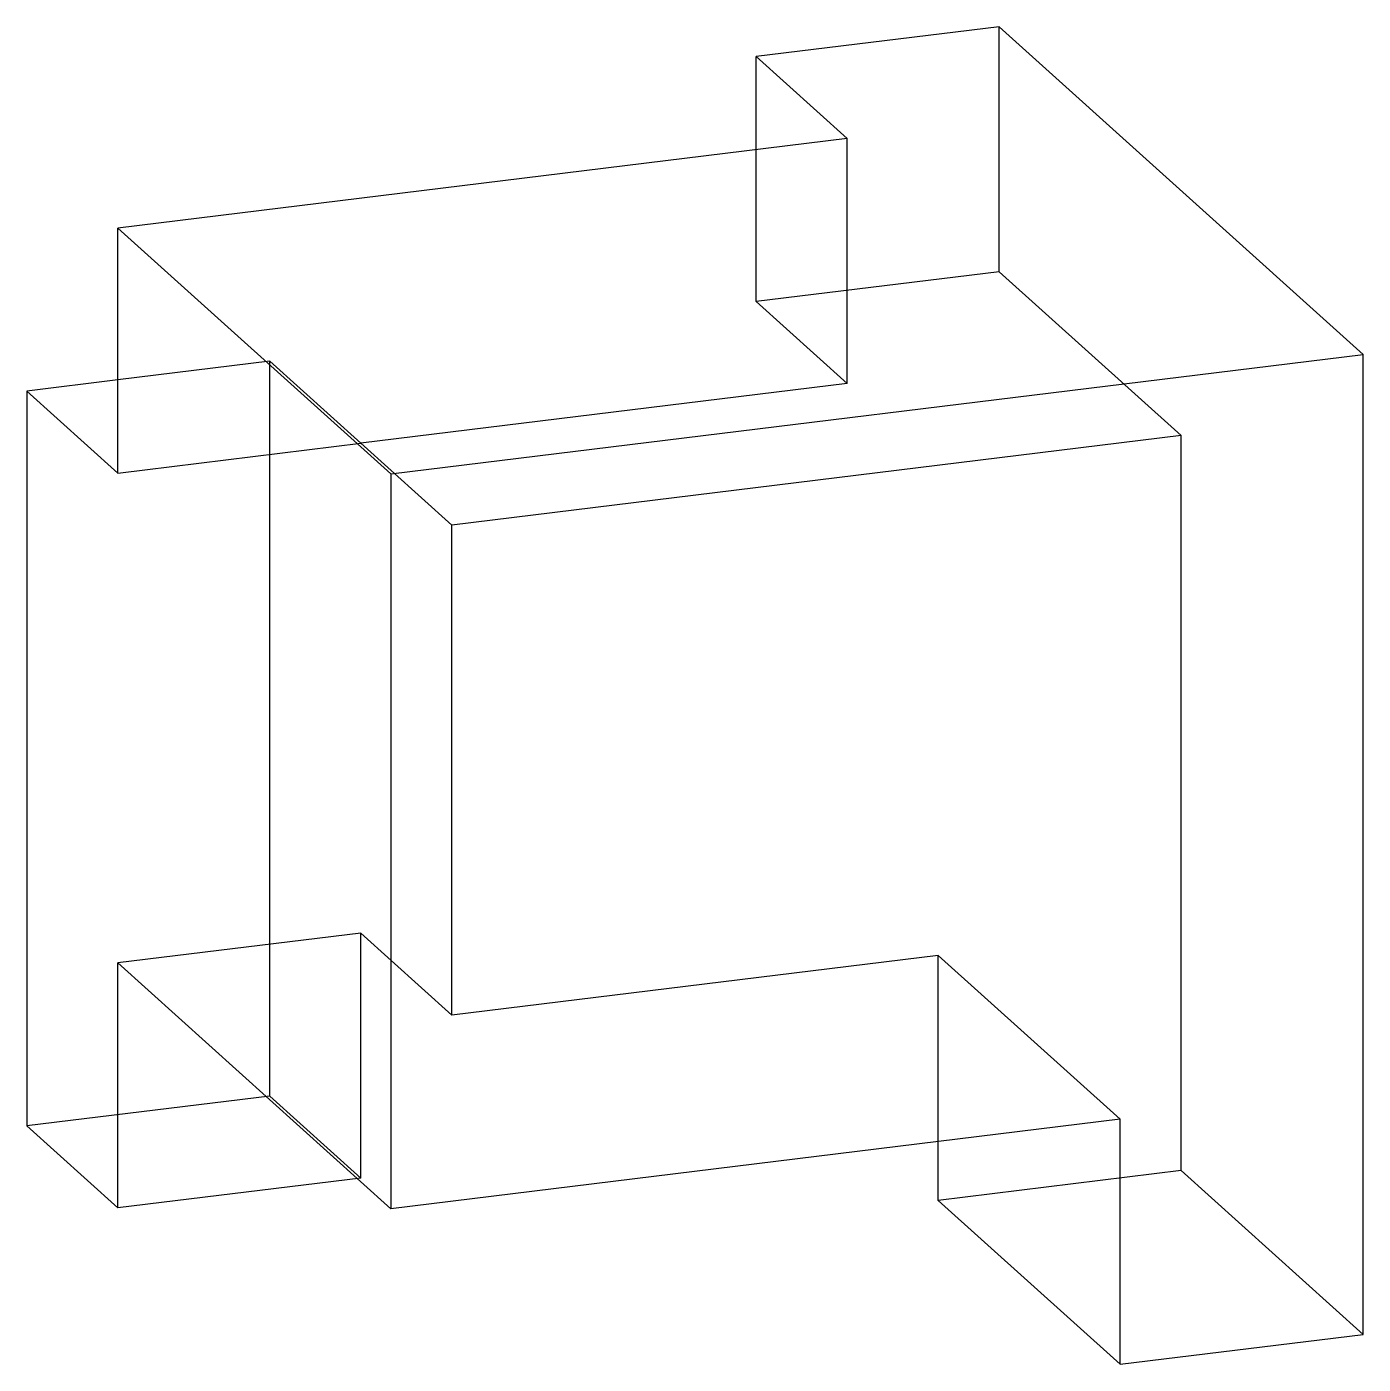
# Model space of a CAD drawing. Extents: x 5.4 to 60, y 3.9 to 58.5.
import ezdxf

# ---------------------------------------------------------------- set-up
doc = ezdxf.new("R2010")
doc.units = 0
for name, color, linetype in [('1', 7, 'CONTINUOUS'), ('RESULTADO', 7, 'CONTINUOUS'), ('TRAZOS', 7, 'CONTINUOUS')]:
    doc.layers.add(name, color=color, linetype=linetype)

msp = doc.modelspace()

# ---------------------------------------------------------------- linework, layer by layer
at = {"layer": '1', "color": 7, "linetype": 'CONTINUOUS'}
for p, q in [((19.0438, 41.5334), (15.3281, 44.879)), ((9.1184, 40.3147), (19.0438, 41.5334))]:
    msp.add_line(p, q, dxfattribs=at)
at = {"layer": 'RESULTADO', "color": 7, "linetype": 'CONTINUOUS'}
for p, q in [((45.1045, 58.5351), (35.179, 57.3164)), ((59.9674, 45.1525), (45.1045, 58.5351)), ((38.8947, 53.9708), (35.179, 57.3164)), ((38.8947, 53.9708), (9.1184, 50.3147)), ((9.1184, 40.3147), (9.1184, 50.3147)), ((9.1184, 50.3147), (20.2655, 40.2777)), ((20.2655, 40.2777), (59.9674, 45.1525)), ((59.9674, 5.1525), (59.9674, 45.1525)), ((9.1184, 44.1166), (5.4026, 43.6603)), ((9.1184, 40.3147), (5.4026, 43.6603)), ((5.4026, 43.6603), (5.4026, 13.6603)), ((20.2655, 40.2777), (20.2655, 10.2777)), ((20.2655, 10.2777), (9.1184, 20.3147)), ((9.1184, 10.3147), (9.1184, 20.3147)), ((5.4026, 13.6603), (9.1184, 10.3147)), ((50.0419, 13.9338), (20.2655, 10.2777)), ((50.0419, 3.9338), (50.0419, 13.9338)), ((42.6105, 10.6251), (42.6105, 13.0213)), ((19.0438, 11.5334), (9.1184, 10.3147)), ((42.6105, 10.6251), (50.0419, 3.9338)), ((50.0419, 3.9338), (59.9674, 5.1525))]:
    msp.add_line(p, q, dxfattribs=at)
at = {"layer": 'TRAZOS', "color": 7, "linetype": 'CONTINUOUS'}
for p, q in [((45.1045, 48.5351), (45.1045, 58.5351)), ((35.179, 47.3164), (35.179, 57.3164)), ((38.8947, 43.9708), (38.8947, 53.9708)), ((45.1045, 48.5351), (35.179, 47.3164)), ((52.5359, 41.8438), (45.1045, 48.5351)), ((35.179, 47.3164), (38.8947, 43.9708)), ((15.3281, 44.879), (9.1184, 44.1166)), ((15.3281, 14.879), (15.3281, 44.879)), ((38.8947, 43.9708), (19.0438, 41.5334)), ((19.0438, 41.5334), (22.7596, 38.1877)), ((52.5359, 41.8438), (22.7596, 38.1877)), ((52.5359, 11.8438), (52.5359, 41.8438)), ((22.7596, 18.1877), (22.7596, 38.1877)), ((19.0438, 21.5334), (9.1184, 20.3147)), ((19.0438, 11.5334), (19.0438, 21.5334)), ((19.0438, 21.5334), (22.7596, 18.1877)), ((42.6105, 20.6251), (22.7596, 18.1877)), ((42.6105, 20.6251), (50.0419, 13.9338)), ((42.6105, 13.0213), (42.6105, 20.6251)), ((15.3281, 14.879), (5.4026, 13.6603)), ((15.3281, 14.879), (19.0438, 11.5334)), ((52.5359, 11.8438), (42.6105, 10.6251)), ((52.5359, 11.8438), (59.9674, 5.1525))]:
    msp.add_line(p, q, dxfattribs=at)

doc.saveas('drawing.dxf')
